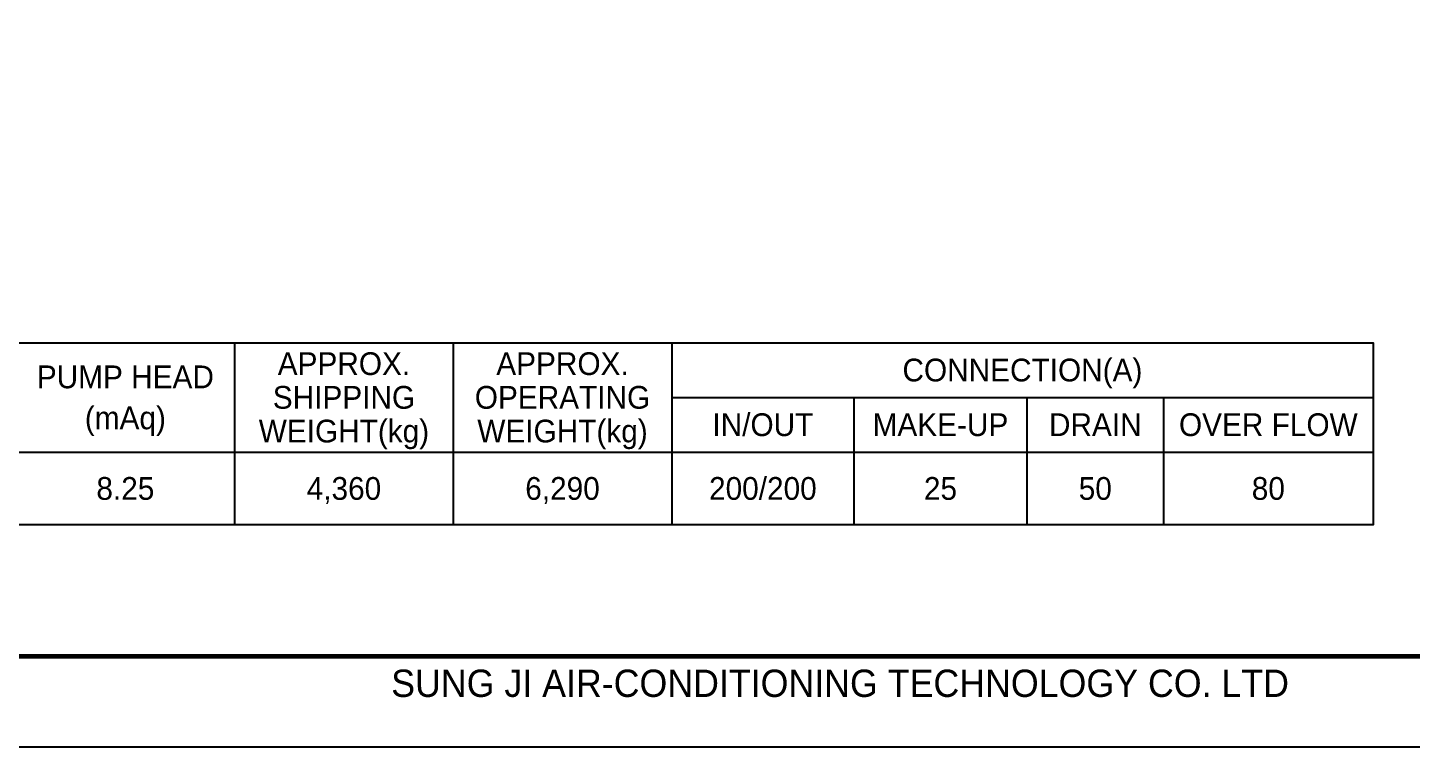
# Model space of a CAD drawing. Header units: millimetres. Extents: x 2773 to 32180, y 2797 to 23592.
# Drawn here: x 10444 to 21079, y 2797 to 8328 of the extents above; entities that cross this region are included whole.
import ezdxf
from ezdxf.enums import TextEntityAlignment as Align

# ---------------------------------------------------------------- set-up
doc = ezdxf.new("R2010")
doc.units = ezdxf.units.MM
for name, color, linetype in [('냉각탑_box', 1, 'Continuous'), ('냉각탑_form', 1, 'Continuous'), ('냉각탑_text', 3, 'Continuous')]:
    doc.layers.add(name, color=color, linetype=linetype)
doc.styles.add('돋움', font='Dotum.ttf')

# ---------------------------------------------------------------- blocks, each defined once
blk = doc.blocks.new('냉각탑form')
at = {"layer": 'Defpoints'}
blk.add_lwpolyline([(0, 297.07), (420.1, 297.07), (420.1, 0), (0, 0)], close=True, dxfattribs=at)
at = {"layer": '냉각탑_form', "const_width": 0.5}
blk.add_lwpolyline([(10, 287.07), (10, 10), (410.1, 10), (410.1, 287.07)], close=True, dxfattribs=at)
at = {"layer": '냉각탑_form', "style": '돋움'}
blk.add_text('SUNG JI AIR-CONDITIONING TECHNOLOGY CO. LTD', height=3.0007, dxfattribs=at).set_placement((149.5, 5.53))

msp = doc.modelspace()

# ---------------------------------------------------------------- linework, layer by layer
at = {"layer": '냉각탑_box'}
for p, q in [((12034.5, 5906.7), (12034.5, 4506.7)), ((12034.5, 5906.7), (12034.5, 4506.7)), ((13714.5, 5906.7), (13714.5, 4506.7)), ((13714.5, 5906.7), (13714.5, 4506.7)), ((15394.5, 5906.7), (15394.5, 4506.7)), ((15394.5, 5906.7), (15394.5, 4506.7)), ((15394.5, 5486.7), (20784.5, 5486.7)), ((15394.5, 5486.7), (20784.5, 5486.7)), ((16794.5, 5486.7), (16794.5, 4506.7)), ((16794.5, 5486.7), (16794.5, 4506.7)), ((18124.5, 5486.7), (18124.5, 4506.7)), ((18124.5, 5486.7), (18124.5, 4506.7)), ((19174.5, 5486.7), (19174.5, 4506.7)), ((19174.5, 5486.7), (19174.5, 4506.7)), ((5734.5, 5066.7), (20784.5, 5066.7)), ((5734.5, 5066.7), (20784.5, 5066.7))]:
    msp.add_line(p, q, dxfattribs=at)
msp.add_lwpolyline([(5734.5, 5906.7), (20784.5, 5906.7), (20784.5, 4506.7), (5734.5, 4506.7)], close=True, dxfattribs=at)
msp.add_lwpolyline([(5734.5, 5906.7), (20784.5, 5906.7), (20784.5, 4506.7), (5734.5, 4506.7)], close=True, dxfattribs=at)

# ---------------------------------------------------------------- block references
at = {"layer": '냉각탑_form', "xscale": 70.00000000000001, "yscale": 70.00000000000001, "zscale": 70.00000000000001}
msp.add_blockref('냉각탑form', (2772.8, 2797.3), dxfattribs=at)

# ---------------------------------------------------------------- texts
at = {"layer": '냉각탑_text', "style": '돋움'}
for s, p in [('APPROX.', (12874.5, 5745.7)), ('APPROX.', (12874.5, 5745.7)), ('APPROX.', (14554.5, 5745.7)), ('APPROX.', (14554.5, 5745.7)), ('CONNECTION(A)', (18089.5, 5696.7)), ('CONNECTION(A)', (18089.5, 5696.7)), ('PUMP HEAD', (11194.5, 5644.2)), ('PUMP HEAD', (11194.5, 5644.2)), ('SHIPPING', (12874.5, 5486.7)), ('SHIPPING', (12874.5, 5486.7)), ('OPERATING', (14554.5, 5486.7)), ('OPERATING', (14554.5, 5486.7)), ('(mAq)', (11194.5, 5329.2)), ('(mAq)', (11194.5, 5329.2)), ('WEIGHT(kg)', (12874.5, 5227.7)), ('WEIGHT(kg)', (12874.5, 5227.7)), ('WEIGHT(kg)', (14554.5, 5227.7)), ('WEIGHT(kg)', (14554.5, 5227.7)), ('IN/OUT', (16094.5, 5276.7)), ('IN/OUT', (16094.5, 5276.7)), ('MAKE-UP', (17459.5, 5276.7)), ('MAKE-UP', (17459.5, 5276.7)), ('DRAIN', (18649.5, 5276.7)), ('DRAIN', (18649.5, 5276.7)), ('OVER FLOW', (19979.5, 5276.7)), ('OVER FLOW', (19979.5, 5276.7)), ('8.25', (11194.5, 4786.7)), ('4,360', (12874.5, 4786.7)), ('6,290', (14554.5, 4786.7)), ('200/200', (16094.5, 4786.7)), ('25', (17459.5, 4786.7)), ('50', (18649.5, 4786.7)), ('80', (19979.5, 4786.7))]:
    msp.add_text(s, height=175, dxfattribs=at).set_placement(p, align=Align.MIDDLE_CENTER)

doc.saveas('drawing.dxf')
